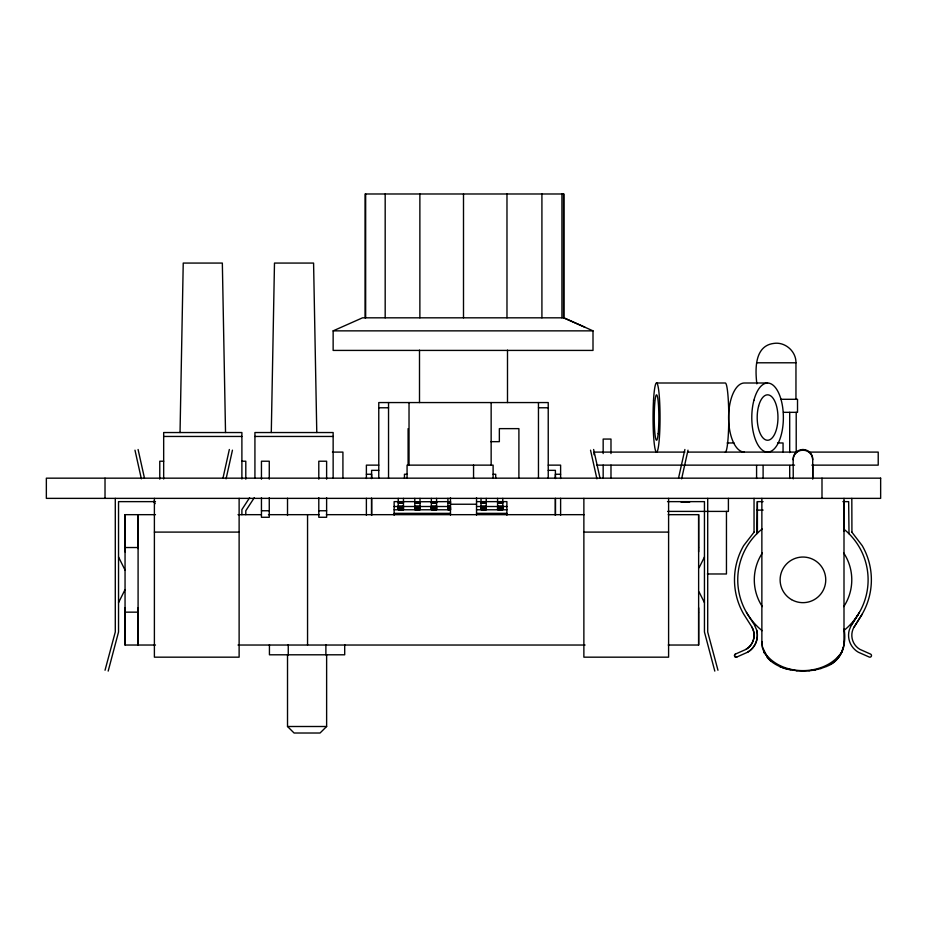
<?xml version="1.0" encoding="UTF-8"?>
<svg xmlns="http://www.w3.org/2000/svg" width="927" height="927" viewBox="0 0 927 927"><rect width="100%" height="100%" fill="white"/><g stroke="black" fill="none" stroke-linecap="round" stroke-linejoin="round"><path stroke-width="1.39" d="M155.469 645.03L125.052 645.03L125.052 612.434M125.052 607.822L125.052 612.156L138.088 612.156L138.088 607.822M125.052 551.866L125.052 547.533L138.088 547.533L138.088 548.633M125.052 547.254L125.052 514.67L155.469 514.67M138.088 612.434L138.088 645.03L138.088 514.67L138.088 547.254M307.555 645.03L307.555 514.67M371.588 515.273L371.588 498.297M371.6 478.494L371.6 474.253L366.385 474.253M668.216 645.03L698.634 645.03L698.634 612.434M698.634 612.156L698.634 607.822M698.634 551.866L698.634 547.533M698.634 547.254L698.634 514.67L668.216 514.67M180.035 432.538L183.233 263.071L222.341 263.071L225.528 432.538M271.287 432.538L274.485 263.071L313.581 263.071L316.779 432.538M756.849 383.859C755.157 369.491 754.369 345.759 773.86 343.407C785.157 341.634 796.235 351.403 795.957 362.793L795.957 399.294M843.999 641.554C844.335 650.777 838.947 659.271 831.16 663.917M222.978 478.123L229.34 449.491M226.084 478.819L232.445 450.174M678.529 478.123L684.891 449.491M681.635 478.819L687.996 450.174M105.029 670.256L115.284 631.994L115.284 498.367M108.181 671.102L118.54 631.994L118.54 501.634L155.469 501.634M841.693 651.89L843.5 647.011M859.375 612.434L851.171 625.493L849.225 630.209A19.56 19.56 0 0 0 858.332 652.214L869.202 657.034A1.622 1.622 0 0 0 871.345 656.223A1.622 1.622 0 0 0 870.523 654.08L859.966 649.387A16.292 16.292 0 0 1 853.999 627.127L862.203 614.068A68.436 68.436 0 0 0 862.203 545.632L851.82 532.098M118.54 602.654L125.052 589.618M699.12 567.695L704.45 557.034M841.797 651.89C825.54 676.826 780.337 676.93 764.172 651.89M851.276 625.493L857.996 614.81M854.103 627.127L862.307 614.068M249.606 497.718L241.889 509.595L241.889 514.717M254.276 497.718L245.794 510.754L245.806 514.67M754.149 532.098L743.663 545.632A68.436 68.436 0 0 0 743.663 614.068L751.971 627.127A16.292 16.292 0 0 1 746.003 649.387L735.435 654.08A1.622 1.622 0 0 0 734.624 656.223A1.622 1.622 0 0 0 736.768 657.034L747.637 652.214A19.56 19.56 0 0 0 756.745 630.209L754.682 625.493M837.336 658.054L839.109 656.189M326.628 654.798L326.628 726.501L320.047 733.014L294.091 733.014L287.521 726.501L287.521 654.798M756.838 533.755L757.301 501.634L763.095 501.634M826.258 666.501C841.739 661.229 846.722 643.929 844.103 629.097M365.076 317.822L365.076 193.986L563.929 193.986L563.929 317.822L593.002 330.858L593.002 350.418L333.141 350.418L333.141 330.858L362.527 317.822L563.512 317.822L584.81 327.173M820.858 668.518L826.363 666.501M815.088 669.954L820.963 668.518M809.074 670.812L815.192 669.954M802.933 671.102L809.178 670.812M333.141 330.858L593.002 330.858M756.849 362.793L795.957 362.793M656.548 383.002L725.285 383.002A34.542 3.488 90 0 1 728.773 417.544A34.542 3.488 90 0 1 725.285 452.098M767.579 383.002L744.393 383.002A34.542 15.794 90 0 0 728.599 417.544A34.542 15.794 90 0 0 744.393 452.098M780.65 399.294L797.521 399.294L797.521 412.33L783.489 412.33M378.772 407.776L388.54 407.776M538.46 407.776L548.228 407.776M163.673 436.455L241.889 436.455M254.925 436.455L333.141 436.455M490.789 441.669L499.352 441.669L499.352 428.633L518.9 428.633L518.9 478.17M727.092 442.967L734.057 442.967M777.544 442.967L783.06 442.967L783.06 452.098M332.422 452.098L342.92 452.098L342.92 478.17M684.914 452.098L594.033 452.098L594.033 454.705M687.799 452.098L797.44 452.098M808.981 452.098L878.217 452.098L878.217 465.134L811.867 465.134M163.673 461.217L159.768 461.217L159.768 479.166M241.889 461.217L245.806 461.217L245.806 479.166M378.772 465.134L366.385 465.134L366.385 478.494M548.239 465.134L560.615 465.134L560.615 478.494M596.918 465.134L794.555 465.134M378.772 470.348L371.6 470.348L371.6 478.494M548.239 470.348L555.4 470.348L555.4 478.494L555.4 474.253L560.615 474.253M407.069 474.253L404.462 474.253L404.462 478.17M493.106 474.253L495.713 474.253L495.713 478.17M414.381 501.634L394.137 501.634L394.137 515.203M414.798 501.774L447.625 501.634M447.915 501.634L450.522 501.774M476.536 501.634L486.235 501.634M486.652 501.634L506.895 501.634L506.895 515.203M667.51 501.634L704.45 501.634L704.45 631.994L714.81 671.102M842.875 501.634L848.657 501.634L849.016 533.755M398.239 501.947L403.454 501.855M414.798 501.855L420.012 501.947M431.356 501.947L436.571 501.855M447.915 501.855L450.522 501.947M481.02 501.855L486.235 501.947M497.579 501.947L502.793 501.855M398.239 502.167L403.454 502.052M414.798 502.052L420.012 502.167M431.356 502.052L436.571 502.167M447.915 502.167L450.522 502.052M481.02 502.052L486.235 502.167M497.579 502.052L502.793 502.167M681.148 502.283L689.618 502.283M398.239 502.724L403.454 502.724M414.798 502.724L420.012 502.724M431.356 502.724L436.571 502.724M447.915 502.724L450.522 502.724M481.02 502.724L486.235 502.724M497.579 502.724L502.793 502.724M398.239 502.932L403.454 502.932M414.798 502.932L420.012 502.932M431.356 502.932L436.571 502.932M447.915 502.932L450.522 502.932M481.02 502.932L486.235 502.932M497.579 502.932L502.793 502.932M450.464 504.242L476.536 504.242M398.239 505.933L403.454 505.933M414.798 505.933L420.012 505.933M431.356 505.933L436.571 505.933M447.915 505.933L450.522 505.933M481.02 505.933L486.235 505.933M497.579 505.933L502.793 505.933M394.137 506.513L398.471 506.513M402.805 506.513L414.381 506.513M420.163 506.513L431.727 506.513M436.061 506.513L447.625 506.513M476.536 506.513L480.87 506.513M486.652 506.513L498.228 506.513M502.561 506.513L506.895 506.513M398.239 506.965L403.454 506.965M414.798 506.965L420.012 506.965M431.356 506.965L436.571 506.965M447.915 506.965L450.522 506.965M481.02 506.965L486.235 506.965M497.579 506.965L502.793 506.965M398.239 507.451L403.454 507.451M414.798 507.451L420.012 507.451M431.356 507.451L436.571 507.451M447.915 507.451L450.522 507.451M481.02 507.451L486.235 507.451M497.579 507.451L502.793 507.451M398.239 507.903L403.454 507.903M414.798 507.903L420.012 507.903M431.356 507.903L436.571 507.903M447.915 507.903L450.522 507.903M481.02 507.903L486.235 507.903M497.579 507.903L502.793 507.903M398.239 508.32L403.454 508.32M414.798 508.32L420.012 508.32M431.356 508.32L436.571 508.32M447.915 508.32L450.522 508.32M481.02 508.32L486.235 508.32M497.579 508.32L502.793 508.32M398.239 508.691L403.454 508.691M414.798 508.691L420.012 508.691M431.356 508.691L436.571 508.691M447.915 508.691L450.522 508.691M481.02 508.691L486.235 508.691M497.579 508.691L502.793 508.691M398.239 509.016L403.454 509.016M414.798 509.016L420.012 509.016M431.356 509.016L436.571 509.016M447.915 509.016L450.522 509.016M481.02 509.016L486.235 509.016M497.579 509.016L502.793 509.016M398.239 509.282L403.454 509.282M414.798 509.282L420.012 509.282M431.356 509.282L436.571 509.282M447.915 509.282L450.522 509.282M481.02 509.282L486.235 509.282M497.579 509.282L502.793 509.282M398.239 509.491L403.454 509.491M414.798 509.491L420.012 509.491M431.356 509.491L436.571 509.491M447.915 509.491L450.522 509.491M481.02 509.491L486.235 509.491M497.579 509.491L502.793 509.491M394.137 509.78L450.522 509.78L447.915 509.653L447.915 498.367M476.536 509.78L506.895 509.78M756.583 510.105L763.106 510.105M261.449 510.754L269.27 510.754M318.795 510.754L326.617 510.754M667.683 511.403L728.402 511.403L728.402 498.367M394.137 513.361L450.522 513.361M476.536 513.361L506.895 513.361M238.03 514.67L261.205 514.67M268.448 514.67L319.143 514.67M326.385 514.67L584.207 514.67M154.392 532.098L239.12 532.098M583.871 532.098L668.599 532.098M707.336 573.975L726.455 573.975L726.455 511.403M238.03 645.03L585.076 645.03M287.521 726.501L326.628 726.501M796.791 670.812L803.037 671.102M779.607 666.501L785.007 668.518L796.896 670.812M790.882 669.954C781.878 668.077 772.794 664.335 766.861 657.034M770.511 660.766L764.172 652.735M153.604 501.275L155.145 503.639M746.478 612.434L754.787 625.493M766.293 655.111L762.457 647.011L761.867 641.554M699.12 591.994L704.45 602.654M118.54 557.034L125.052 570.07M764.277 652.735L762.457 647.857L761.867 642.399L761.867 498.367M717.962 670.256L707.707 631.994L707.707 498.367M593.639 449.491L600.012 478.123M590.534 450.174L596.907 478.819M138.088 449.491L144.461 478.123M134.983 450.174L141.356 478.819M851.82 498.367L851.925 532.098M844.103 501.24L844.103 531.414M843.999 498.367L843.999 642.399M821.994 478.17L821.994 498.367M812.817 464.485L812.817 478.819M812.712 478.819L812.712 459.027A9.78 9.548 0 0 0 802.933 449.491A9.78 9.548 0 0 0 793.153 459.027L793.257 478.819M796.212 412.33L796.212 452.596M789.7 412.33L789.7 452.596M789.7 465.528L789.7 478.471M763.106 465.528L763.106 478.471M757.405 501.634L757.405 533.396M756.583 465.528L756.583 478.471M754.045 498.367L754.045 532.098M698.634 514.67L698.634 645.03M668.599 498.367L668.599 657.173L583.871 657.173L583.871 498.367M610.986 453.546L610.986 439.062L603.164 439.062L603.164 453.546M610.986 465.134L610.986 478.17M603.164 465.134L603.164 478.17M563.512 193.986L563.512 317.822M561.924 193.986L561.924 317.822M560.615 498.297L560.615 515.273M548.239 478.17L548.228 402.561L378.772 402.561L378.772 478.17M541.913 193.986L541.913 317.822M538.46 402.561L538.46 478.17M507.498 350.128L507.498 402.561M506.976 193.986L506.976 317.822M502.793 498.367L502.793 509.78L497.579 509.653L497.579 498.367M493.106 478.17L493.106 465.134L407.069 465.134L407.069 478.17M491.148 402.561L491.148 465.134M486.235 498.367L486.235 509.78L481.02 509.653L481.02 498.367M476.536 497.718L476.536 515.076M473.558 465.134L473.558 478.17M463.5 193.986L463.5 317.822M450.464 497.718L450.464 515.076M436.571 498.367L436.571 509.78L431.356 509.653L431.356 498.367M420.012 498.367L420.012 509.78L414.798 509.653L414.798 498.367M419.873 193.986L419.873 317.822M419.502 350.128L419.502 402.561M409.027 402.561L409.027 465.134M408.1 428.633L408.1 465.424M403.454 498.367L403.454 509.78L398.239 509.653L398.239 498.367M388.54 402.561L388.54 478.17M385.18 193.986L385.18 317.822M371.6 498.297L371.6 515.273M366.385 498.297L366.385 515.273M365.655 193.986L365.655 317.822M344.705 644.659L344.705 654.798L269.433 654.798L269.433 644.659M333.141 478.17L333.141 432.538L254.925 432.538L254.925 478.17M326.617 479.166L326.617 461.217L318.795 461.217L318.795 479.166M326.617 497.718L326.617 517.278L318.795 517.278L318.795 497.718M325.887 644.659L325.887 654.798M288.251 644.659L288.251 654.798M287.521 498.239L287.521 515.447M269.27 479.166L269.27 461.217L261.449 461.217L261.449 479.166M269.259 497.718L269.27 517.278L261.449 517.278L261.449 497.718M241.889 479.004L241.889 432.538L163.673 432.538L163.673 479.004M239.12 498.367L239.12 657.173L154.392 657.173L154.392 498.367M125.052 514.67L125.052 645.03M105.018 478.17L105.018 498.367M843.732 529.016A65.18 65.18 0 0 1 843.732 630.673M762.121 630.673A65.18 65.18 0 0 1 762.121 529.016M843.767 553.071A48.749 48.749 0 0 1 843.767 606.617M762.307 606.617A48.749 48.749 0 0 1 762.307 553.071M736.872 657.034A1.622 1.622 0 0 1 734.729 656.223A1.622 1.622 0 0 1 735.551 654.08M793.153 459.722A9.78 9.548 0 0 1 802.933 450.174A9.78 9.548 0 0 1 812.712 459.722M756.641 630.209A19.56 19.56 0 0 1 747.533 652.214M751.867 627.127A16.292 16.292 0 0 1 745.899 649.387M880.65 478.17L46.35 478.17L46.35 498.367L880.65 498.367L880.65 478.17M555.412 515.273L555.412 498.297L555.4 515.273M758.587 406.188A22.712 10.382 90 0 0 767.579 440.255A22.712 10.382 90 0 0 776.571 406.188A22.712 10.382 90 0 0 758.587 406.188M753.906 400.279A34.542 15.794 90 0 0 767.579 452.098A34.542 15.794 90 0 0 781.252 400.279A34.542 15.794 90 0 0 753.906 400.279M653.523 400.279A34.542 3.488 90 0 0 656.548 452.098A34.542 3.488 90 0 0 659.572 400.279A34.542 3.488 90 0 0 653.523 400.279M658.17 433.604A22.712 2.294 -90 0 0 657.139 395.609A22.712 2.294 -90 0 0 654.335 423.43A22.712 2.294 -90 0 0 658.17 433.604M791.519 599.607A22.816 22.816 0 0 0 825.748 579.85A22.816 22.816 0 0 0 791.519 560.093A22.816 22.816 0 0 0 791.519 599.607"/></g></svg>
